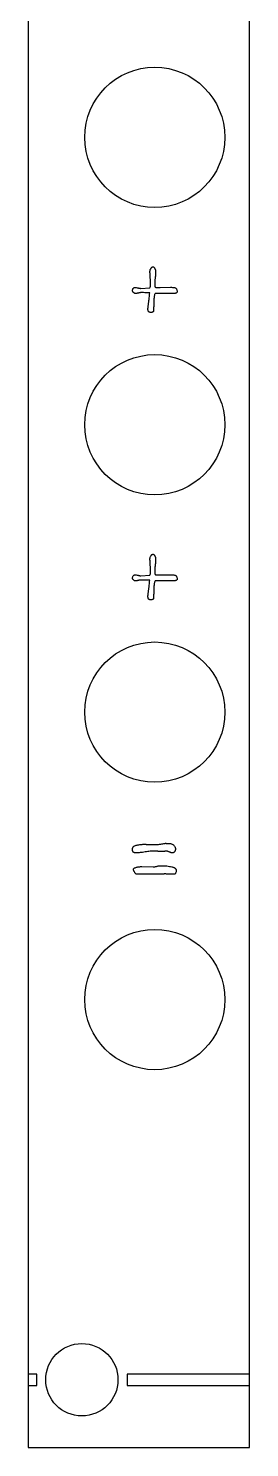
# Model space of a CAD drawing. Extents: x 96 to 106, y 107 to 235.
# Drawn here: x 95.9 to 105.7, y 106.7 to 169.4 of the extents above; entities that cross this region are included whole.
import ezdxf

# ---------------------------------------------------------------- set-up
doc = ezdxf.new("R2010")
doc.units = 0
doc.layers.get('0').update_dxf_attribs({"linetype": 'CONTINUOUS'})

msp = doc.modelspace()

# ---------------------------------------------------------------- linework, layer by layer
at = {"color": 7, "linetype": 'CONTINUOUS'}
for p, q in [((95.865, 170.726), (95.865, 109.976)), ((105.665, 109.976), (105.665, 170.726)), ((100.841, 157.953), (101.249, 157.974)), ((101.674, 157.727), (101.579, 157.727)), ((101.709, 157.991), (102.162, 158)), ((101.907, 157.729), (101.776, 157.729)), ((100.841, 145.253), (101.249, 145.274)), ((101.674, 145.027), (101.579, 145.027)), ((101.709, 145.291), (102.162, 145.3)), ((101.907, 145.029), (101.776, 145.029)), ((100.893, 132.402), (101.392, 132.39)), ((101.289, 132.07), (100.663, 132.06)), ((101.532, 132.07), (101.289, 132.07)), ((102.319, 132.06), (102.132, 132.06)), ((96.235, 109.976), (95.865, 109.976)), ((95.865, 109.976), (95.865, 109.476)), ((96.235, 109.476), (96.235, 109.976)), ((100.235, 109.976), (100.235, 109.476)), ((105.665, 109.976), (100.235, 109.976)), ((105.665, 109.476), (105.665, 109.976)), ((95.865, 109.476), (96.235, 109.476)), ((95.865, 109.476), (95.865, 106.726)), ((100.235, 109.476), (105.665, 109.476)), ((105.665, 106.726), (105.665, 109.476)), ((95.865, 106.726), (105.665, 106.726))]:
    msp.add_line(p, q, dxfattribs=at)
for centre, radius in [((101.465, 164.626), 3.1), ((101.465, 151.926), 3.1), ((101.465, 139.226), 3.1), ((101.465, 126.526), 3.1), ((98.235, 109.726), 1.6)]:
    msp.add_circle(centre, radius, dxfattribs=at)
for points, knots in [([(101.251, 158.696), (101.252, 158.707), (101.252, 158.731), (101.261, 158.765), (101.273, 158.8), (101.291, 158.833), (101.312, 158.863), (101.336, 158.886), (101.364, 158.901), (101.384, 158.902), (101.394, 158.903)], [0, 0, 0, 0, 0.125466, 0.253741, 0.386862, 0.527784, 0.66376, 0.782945, 0.891043, 1, 1, 1, 1]), ([(101.259, 158.506), (101.257, 158.54), (101.253, 158.603), (101.252, 158.667), (101.251, 158.696)], [0, 0, 0, 0, 0.5395122, 1, 1, 1, 1]), ([(101.394, 158.903), (101.4, 158.902), (101.412, 158.899), (101.43, 158.885), (101.447, 158.863), (101.465, 158.836), (101.481, 158.806), (101.494, 158.779), (101.502, 158.755), (101.503, 158.74), (101.503, 158.733)], [0, 0, 0, 0, 0.0783369, 0.1788957, 0.3105068, 0.4748708, 0.6445477, 0.7865651, 0.903852, 1, 1, 1, 1]), ([(101.503, 158.733), (101.503, 158.714), (101.502, 158.673), (101.499, 158.607), (101.493, 158.533), (101.487, 158.48), (101.484, 158.452)], [0, 0, 0, 0, 0.202458, 0.436841, 0.701243, 1, 1, 1, 1]), ([(101.249, 157.974), (101.257, 158), (101.272, 158.051), (101.274, 158.105), (101.275, 158.132)], [0, 0, 0, 0, 0.501133, 1, 1, 1, 1]), ([(101.275, 158.132), (101.276, 158.142), (101.276, 158.164), (101.274, 158.198), (101.273, 158.238), (101.271, 158.283), (101.269, 158.332), (101.267, 158.386), (101.263, 158.444), (101.261, 158.485), (101.259, 158.506)], [0, 0, 0, 0, 0.08074, 0.172616, 0.278734, 0.397564, 0.529116, 0.673321, 0.830338, 1, 1, 1, 1]), ([(101.484, 158.452), (101.481, 158.425), (101.476, 158.376), (101.47, 158.309), (101.466, 158.255), (101.466, 158.225), (101.465, 158.212)], [0, 0, 0, 0, 0.338042, 0.616505, 0.837917, 1, 1, 1, 1]), ([(101.465, 158.212), (101.466, 158.177), (101.467, 158.108), (101.474, 158.04), (101.478, 158.006)], [0, 0, 0, 0, 0.497611, 1, 1, 1, 1]), ([(100.478, 157.861), (100.48, 157.875), (100.483, 157.906), (100.502, 157.94), (100.521, 157.965), (100.537, 157.98), (100.555, 157.989), (100.568, 157.991), (100.574, 157.991)], [0, 0, 0, 0, 0.238604, 0.520471, 0.6636, 0.786673, 0.896384, 1, 1, 1, 1]), ([(100.62, 157.726), (100.611, 157.726), (100.594, 157.727), (100.568, 157.735), (100.544, 157.748), (100.521, 157.766), (100.503, 157.787), (100.489, 157.81), (100.48, 157.835), (100.479, 157.853), (100.478, 157.861)], [0, 0, 0, 0, 0.123727, 0.244136, 0.371565, 0.504159, 0.636071, 0.76007, 0.878722, 1, 1, 1, 1]), ([(100.574, 157.991), (100.598, 157.991), (100.648, 157.989), (100.697, 157.978), (100.722, 157.972)], [0, 0, 0, 0, 0.486251, 1, 1, 1, 1]), ([(100.724, 157.743), (100.712, 157.741), (100.69, 157.736), (100.661, 157.731), (100.638, 157.727), (100.626, 157.726), (100.62, 157.726)], [0, 0, 0, 0, 0.350943, 0.636804, 0.853271, 1, 1, 1, 1]), ([(100.722, 157.972), (100.735, 157.97), (100.758, 157.964), (100.79, 157.958), (100.817, 157.954), (100.833, 157.954), (100.841, 157.953)], [0, 0, 0, 0, 0.314779, 0.586755, 0.816494, 1, 1, 1, 1]), ([(100.845, 157.764), (100.837, 157.763), (100.819, 157.763), (100.791, 157.759), (100.758, 157.752), (100.736, 157.746), (100.724, 157.743)], [0, 0, 0, 0, 0.198901, 0.433294, 0.700324, 1, 1, 1, 1]), ([(101.238, 157.752), (101.213, 157.754), (101.159, 157.758), (101.069, 157.761), (100.962, 157.763), (100.886, 157.764), (100.845, 157.764)], [0, 0, 0, 0, 0.187664, 0.415771, 0.68754, 1, 1, 1, 1]), ([(101.201, 157.38), (101.204, 157.404), (101.211, 157.458), (101.219, 157.545), (101.229, 157.644), (101.235, 157.714), (101.238, 157.752)], [0, 0, 0, 0, 0.199985, 0.434476, 0.700708, 1, 1, 1, 1]), ([(101.427, 157.448), (101.427, 157.43), (101.428, 157.395), (101.427, 157.345), (101.426, 157.3), (101.425, 157.261), (101.423, 157.227), (101.422, 157.199), (101.42, 157.176), (101.418, 157.163), (101.417, 157.157)], [0, 0, 0, 0, 0.189175, 0.36209, 0.514664, 0.648979, 0.765086, 0.860885, 0.940451, 1, 1, 1, 1]), ([(101.478, 157.726), (101.47, 157.709), (101.453, 157.673), (101.438, 157.609), (101.429, 157.533), (101.428, 157.478), (101.427, 157.448)], [0, 0, 0, 0, 0.193465, 0.421741, 0.688875, 1, 1, 1, 1]), ([(101.478, 158.006), (101.482, 158.004), (101.492, 158.001), (101.509, 158), (101.53, 157.996), (101.557, 157.995), (101.589, 157.993), (101.625, 157.993), (101.665, 157.991), (101.694, 157.991), (101.709, 157.991)], [0, 0, 0, 0, 0.0557602, 0.1305007, 0.2232941, 0.338438, 0.4739682, 0.6297274, 0.8034123, 1, 1, 1, 1]), ([(101.579, 157.727), (101.562, 157.727), (101.529, 157.727), (101.495, 157.726), (101.478, 157.726)], [0, 0, 0, 0, 0.482307, 1, 1, 1, 1]), ([(101.776, 157.729), (101.758, 157.729), (101.724, 157.729), (101.69, 157.728), (101.674, 157.727)], [0, 0, 0, 0, 0.525952, 1, 1, 1, 1]), ([(102.101, 157.727), (102.08, 157.728), (102.041, 157.728), (101.988, 157.728), (101.944, 157.729), (101.918, 157.729), (101.907, 157.729)], [0, 0, 0, 0, 0.3241565, 0.5963307, 0.8226392, 1, 1, 1, 1]), ([(102.271, 157.726), (102.261, 157.726), (102.238, 157.725), (102.2, 157.726), (102.153, 157.727), (102.119, 157.727), (102.101, 157.727)], [0, 0, 0, 0, 0.174813, 0.398602, 0.674829, 1, 1, 1, 1]), ([(102.162, 158), (102.19, 157.999), (102.24, 157.999), (102.308, 157.992), (102.36, 157.98), (102.4, 157.963), (102.425, 157.933), (102.443, 157.892), (102.451, 157.84), (102.452, 157.801), (102.453, 157.779)], [0, 0, 0, 0, 0.191222, 0.346766, 0.466776, 0.555898, 0.635605, 0.732093, 0.852012, 1, 1, 1, 1]), ([(102.453, 157.779), (102.444, 157.771), (102.425, 157.752), (102.383, 157.737), (102.331, 157.727), (102.292, 157.726), (102.271, 157.726)], [0, 0, 0, 0, 0.181011, 0.401743, 0.671202, 1, 1, 1, 1]), ([(101.162, 157.05), (101.162, 157.055), (101.162, 157.068), (101.164, 157.091), (101.167, 157.122), (101.172, 157.159), (101.177, 157.204), (101.184, 157.256), (101.192, 157.316), (101.198, 157.357), (101.201, 157.38)], [0, 0, 0, 0, 0.048241, 0.11808, 0.209576, 0.322964, 0.459608, 0.617953, 0.798241, 1, 1, 1, 1]), ([(101.303, 156.89), (101.289, 156.891), (101.265, 156.891), (101.233, 156.898), (101.207, 156.908), (101.187, 156.924), (101.175, 156.947), (101.168, 156.975), (101.162, 157.01), (101.162, 157.036), (101.162, 157.05)], [0, 0, 0, 0, 0.157813, 0.287386, 0.394825, 0.484849, 0.57963, 0.694936, 0.835263, 1, 1, 1, 1]), ([(101.417, 157.157), (101.416, 157.147), (101.412, 157.124), (101.411, 157.086), (101.411, 157.043), (101.413, 157.003), (101.413, 156.972), (101.409, 156.95), (101.402, 156.931), (101.389, 156.915), (101.373, 156.904), (101.353, 156.896), (101.329, 156.891), (101.312, 156.89), (101.303, 156.89)], [0, 0, 0, 0, 0.093515, 0.203842, 0.333287, 0.478569, 0.550309, 0.614461, 0.673263, 0.729266, 0.787018, 0.849723, 0.919364, 1, 1, 1, 1]), ([(101.251, 145.996), (101.252, 146.007), (101.252, 146.031), (101.261, 146.065), (101.273, 146.1), (101.291, 146.133), (101.312, 146.163), (101.336, 146.186), (101.364, 146.201), (101.384, 146.202), (101.394, 146.203)], [0, 0, 0, 0, 0.125466, 0.253741, 0.386862, 0.527784, 0.66376, 0.782945, 0.891043, 1, 1, 1, 1]), ([(101.394, 146.203), (101.4, 146.202), (101.412, 146.199), (101.43, 146.185), (101.447, 146.163), (101.465, 146.136), (101.481, 146.106), (101.494, 146.079), (101.502, 146.055), (101.503, 146.04), (101.503, 146.033)], [0, 0, 0, 0, 0.078337, 0.178896, 0.310507, 0.474871, 0.644548, 0.786565, 0.903852, 1, 1, 1, 1]), ([(101.259, 145.806), (101.257, 145.84), (101.253, 145.903), (101.252, 145.967), (101.251, 145.996)], [0, 0, 0, 0, 0.539512, 1, 1, 1, 1]), ([(101.275, 145.432), (101.276, 145.442), (101.276, 145.464), (101.274, 145.498), (101.273, 145.538), (101.271, 145.583), (101.269, 145.632), (101.267, 145.686), (101.263, 145.744), (101.261, 145.785), (101.259, 145.806)], [0, 0, 0, 0, 0.08074, 0.172616, 0.278734, 0.397564, 0.529116, 0.673321, 0.830338, 1, 1, 1, 1]), ([(101.484, 145.752), (101.481, 145.725), (101.476, 145.676), (101.47, 145.609), (101.466, 145.555), (101.466, 145.525), (101.465, 145.512)], [0, 0, 0, 0, 0.338042, 0.616505, 0.837917, 1, 1, 1, 1]), ([(101.465, 145.512), (101.466, 145.477), (101.467, 145.408), (101.474, 145.34), (101.478, 145.306)], [0, 0, 0, 0, 0.497611, 1, 1, 1, 1]), ([(101.503, 146.033), (101.503, 146.014), (101.502, 145.973), (101.499, 145.907), (101.493, 145.833), (101.487, 145.78), (101.484, 145.752)], [0, 0, 0, 0, 0.2024579, 0.4368407, 0.7012426, 1, 1, 1, 1]), ([(100.478, 145.161), (100.48, 145.175), (100.483, 145.206), (100.502, 145.24), (100.521, 145.265), (100.537, 145.28), (100.555, 145.289), (100.568, 145.291), (100.574, 145.291)], [0, 0, 0, 0, 0.238604, 0.520471, 0.6636, 0.786673, 0.896384, 1, 1, 1, 1]), ([(100.62, 145.026), (100.611, 145.026), (100.594, 145.027), (100.568, 145.035), (100.544, 145.048), (100.521, 145.066), (100.503, 145.087), (100.489, 145.11), (100.48, 145.135), (100.479, 145.153), (100.478, 145.161)], [0, 0, 0, 0, 0.1237268, 0.2441356, 0.3715654, 0.5041586, 0.6360712, 0.7600705, 0.8787223, 1, 1, 1, 1]), ([(100.574, 145.291), (100.598, 145.291), (100.648, 145.289), (100.697, 145.278), (100.722, 145.272)], [0, 0, 0, 0, 0.486251, 1, 1, 1, 1]), ([(100.724, 145.043), (100.712, 145.041), (100.69, 145.036), (100.661, 145.031), (100.638, 145.027), (100.626, 145.026), (100.62, 145.026)], [0, 0, 0, 0, 0.350943, 0.636804, 0.853271, 1, 1, 1, 1]), ([(100.722, 145.272), (100.735, 145.27), (100.758, 145.264), (100.79, 145.258), (100.817, 145.254), (100.833, 145.254), (100.841, 145.253)], [0, 0, 0, 0, 0.3147787, 0.5867546, 0.8164941, 1, 1, 1, 1]), ([(100.845, 145.064), (100.837, 145.063), (100.819, 145.063), (100.791, 145.059), (100.758, 145.052), (100.736, 145.046), (100.724, 145.043)], [0, 0, 0, 0, 0.198901, 0.433294, 0.700324, 1, 1, 1, 1]), ([(101.238, 145.052), (101.213, 145.054), (101.159, 145.058), (101.069, 145.061), (100.962, 145.063), (100.886, 145.064), (100.845, 145.064)], [0, 0, 0, 0, 0.187664, 0.415771, 0.68754, 1, 1, 1, 1]), ([(101.201, 144.68), (101.204, 144.704), (101.211, 144.758), (101.219, 144.845), (101.229, 144.944), (101.235, 145.014), (101.238, 145.052)], [0, 0, 0, 0, 0.199985, 0.434476, 0.700708, 1, 1, 1, 1]), ([(101.249, 145.274), (101.257, 145.3), (101.272, 145.351), (101.274, 145.405), (101.275, 145.432)], [0, 0, 0, 0, 0.5011327, 1, 1, 1, 1]), ([(101.478, 145.026), (101.47, 145.009), (101.453, 144.973), (101.438, 144.909), (101.429, 144.833), (101.428, 144.778), (101.427, 144.748)], [0, 0, 0, 0, 0.193465, 0.421741, 0.688875, 1, 1, 1, 1]), ([(101.478, 145.306), (101.482, 145.304), (101.492, 145.301), (101.509, 145.3), (101.53, 145.296), (101.557, 145.295), (101.589, 145.293), (101.625, 145.293), (101.665, 145.291), (101.694, 145.291), (101.709, 145.291)], [0, 0, 0, 0, 0.0557602, 0.1305007, 0.2232941, 0.338438, 0.4739682, 0.6297274, 0.8034123, 1, 1, 1, 1]), ([(101.579, 145.027), (101.562, 145.027), (101.529, 145.027), (101.495, 145.026), (101.478, 145.026)], [0, 0, 0, 0, 0.482307, 1, 1, 1, 1]), ([(101.776, 145.029), (101.758, 145.029), (101.724, 145.029), (101.69, 145.028), (101.674, 145.027)], [0, 0, 0, 0, 0.525952, 1, 1, 1, 1]), ([(102.101, 145.027), (102.08, 145.028), (102.041, 145.028), (101.988, 145.028), (101.944, 145.029), (101.918, 145.029), (101.907, 145.029)], [0, 0, 0, 0, 0.3241565, 0.5963307, 0.8226392, 1, 1, 1, 1]), ([(102.271, 145.026), (102.261, 145.026), (102.238, 145.025), (102.2, 145.026), (102.153, 145.027), (102.119, 145.027), (102.101, 145.027)], [0, 0, 0, 0, 0.174813, 0.398602, 0.674829, 1, 1, 1, 1]), ([(102.162, 145.3), (102.19, 145.299), (102.24, 145.299), (102.308, 145.292), (102.36, 145.28), (102.4, 145.263), (102.425, 145.233), (102.443, 145.192), (102.451, 145.14), (102.452, 145.101), (102.453, 145.079)], [0, 0, 0, 0, 0.191222, 0.346766, 0.466776, 0.555898, 0.635605, 0.732093, 0.852012, 1, 1, 1, 1]), ([(102.453, 145.079), (102.444, 145.071), (102.425, 145.052), (102.383, 145.037), (102.331, 145.027), (102.292, 145.026), (102.271, 145.026)], [0, 0, 0, 0, 0.1810113, 0.4017432, 0.671202, 1, 1, 1, 1]), ([(101.162, 144.35), (101.162, 144.355), (101.162, 144.368), (101.164, 144.391), (101.167, 144.422), (101.172, 144.459), (101.177, 144.504), (101.184, 144.556), (101.192, 144.616), (101.198, 144.657), (101.201, 144.68)], [0, 0, 0, 0, 0.048241, 0.11808, 0.209576, 0.322964, 0.459608, 0.617953, 0.798241, 1, 1, 1, 1]), ([(101.303, 144.19), (101.289, 144.191), (101.265, 144.191), (101.233, 144.198), (101.207, 144.208), (101.187, 144.224), (101.175, 144.247), (101.168, 144.275), (101.162, 144.31), (101.162, 144.336), (101.162, 144.35)], [0, 0, 0, 0, 0.157813, 0.287386, 0.394825, 0.484849, 0.57963, 0.694936, 0.835263, 1, 1, 1, 1]), ([(101.417, 144.457), (101.416, 144.447), (101.412, 144.424), (101.411, 144.386), (101.411, 144.343), (101.413, 144.303), (101.413, 144.272), (101.409, 144.25), (101.402, 144.231), (101.389, 144.215), (101.373, 144.204), (101.353, 144.196), (101.329, 144.191), (101.312, 144.19), (101.303, 144.19)], [0, 0, 0, 0, 0.093515, 0.203842, 0.333287, 0.478569, 0.550309, 0.614461, 0.673263, 0.729266, 0.787018, 0.849723, 0.919364, 1, 1, 1, 1]), ([(101.427, 144.748), (101.427, 144.73), (101.428, 144.695), (101.427, 144.645), (101.426, 144.6), (101.425, 144.561), (101.423, 144.527), (101.422, 144.499), (101.42, 144.476), (101.418, 144.463), (101.417, 144.457)], [0, 0, 0, 0, 0.189175, 0.36209, 0.514664, 0.648979, 0.765086, 0.860885, 0.940451, 1, 1, 1, 1]), ([(100.478, 133.166), (100.479, 133.176), (100.479, 133.195), (100.486, 133.224), (100.497, 133.252), (100.512, 133.28), (100.541, 133.306), (100.586, 133.326), (100.647, 133.344), (100.721, 133.359), (100.799, 133.371), (100.873, 133.381), (100.939, 133.388), (100.98, 133.388), (101, 133.389)], [0, 0, 0, 0, 0.047497, 0.094128, 0.140902, 0.188822, 0.245771, 0.322845, 0.424072, 0.55092, 0.68418, 0.802571, 0.908105, 1, 1, 1, 1]), ([(100.643, 133.009), (100.63, 133.009), (100.605, 133.01), (100.57, 133.015), (100.541, 133.023), (100.517, 133.036), (100.498, 133.056), (100.486, 133.085), (100.479, 133.123), (100.478, 133.15), (100.478, 133.166)], [0, 0, 0, 0, 0.147926, 0.277385, 0.387667, 0.483428, 0.57868, 0.690213, 0.829936, 1, 1, 1, 1]), ([(101.038, 133.048), (100.999, 133.042), (100.926, 133.031), (100.822, 133.019), (100.729, 133.011), (100.67, 133.01), (100.643, 133.009)], [0, 0, 0, 0, 0.294739, 0.558074, 0.793598, 1, 1, 1, 1]), ([(101, 133.389), (101.008, 133.389), (101.026, 133.388), (101.054, 133.387), (101.088, 133.383), (101.112, 133.38), (101.125, 133.379)], [0, 0, 0, 0, 0.193636, 0.425419, 0.691333, 1, 1, 1, 1]), ([(101.424, 133.085), (101.398, 133.084), (101.341, 133.083), (101.251, 133.076), (101.148, 133.064), (101.076, 133.054), (101.038, 133.048)], [0, 0, 0, 0, 0.202994, 0.437011, 0.702695, 1, 1, 1, 1]), ([(101.125, 133.379), (101.135, 133.378), (101.156, 133.377), (101.191, 133.376), (101.23, 133.375), (101.274, 133.375), (101.323, 133.375), (101.377, 133.376), (101.435, 133.377), (101.518, 133.379), (101.617, 133.383), (101.726, 133.394), (101.821, 133.406), (101.878, 133.42), (101.904, 133.427)], [0, 0, 0, 0, 0.037934, 0.081885, 0.132631, 0.188673, 0.251531, 0.319694, 0.394684, 0.47575, 0.634968, 0.774909, 0.896576, 1, 1, 1, 1]), ([(101.621, 133.074), (101.602, 133.076), (101.566, 133.079), (101.514, 133.083), (101.467, 133.085), (101.438, 133.085), (101.424, 133.085)], [0, 0, 0, 0, 0.290506, 0.55349, 0.791898, 1, 1, 1, 1]), ([(101.799, 133.063), (101.788, 133.063), (101.763, 133.063), (101.722, 133.066), (101.674, 133.07), (101.639, 133.073), (101.621, 133.074)], [0, 0, 0, 0, 0.192279, 0.421375, 0.690598, 1, 1, 1, 1]), ([(101.891, 133.075), (101.873, 133.072), (101.843, 133.066), (101.812, 133.064), (101.799, 133.063)], [0, 0, 0, 0, 0.580616, 1, 1, 1, 1]), ([(101.978, 133.085), (101.966, 133.084), (101.936, 133.083), (101.908, 133.078), (101.891, 133.075)], [0, 0, 0, 0, 0.419457, 1, 1, 1, 1]), ([(101.904, 133.427), (101.909, 133.428), (101.924, 133.43), (101.954, 133.429), (102, 133.429), (102.058, 133.429), (102.122, 133.425), (102.183, 133.411), (102.239, 133.39), (102.287, 133.359), (102.327, 133.323), (102.355, 133.281), (102.374, 133.237), (102.376, 133.205), (102.377, 133.189)], [0, 0, 0, 0, 0.024126, 0.074009, 0.151811, 0.255553, 0.368624, 0.47292, 0.571831, 0.667842, 0.758896, 0.841349, 0.919699, 1, 1, 1, 1]), ([(102.103, 133.049), (102.09, 133.055), (102.066, 133.065), (102.031, 133.076), (102.003, 133.083), (101.986, 133.084), (101.978, 133.085)], [0, 0, 0, 0, 0.326146, 0.603121, 0.826598, 1, 1, 1, 1]), ([(102.224, 133.009), (102.216, 133.01), (102.199, 133.011), (102.17, 133.019), (102.138, 133.032), (102.115, 133.043), (102.103, 133.049)], [0, 0, 0, 0, 0.185469, 0.414906, 0.682223, 1, 1, 1, 1]), ([(102.377, 133.189), (102.376, 133.175), (102.376, 133.148), (102.369, 133.111), (102.357, 133.08), (102.34, 133.054), (102.318, 133.033), (102.291, 133.019), (102.259, 133.011), (102.236, 133.01), (102.224, 133.009)], [0, 0, 0, 0, 0.156515, 0.295506, 0.418128, 0.529227, 0.636713, 0.748961, 0.867486, 1, 1, 1, 1]), ([(100.516, 132.276), (100.518, 132.286), (100.522, 132.308), (100.552, 132.334), (100.596, 132.355), (100.653, 132.371), (100.716, 132.384), (100.778, 132.394), (100.837, 132.4), (100.875, 132.401), (100.893, 132.402)], [0, 0, 0, 0, 0.072053, 0.158034, 0.270588, 0.418203, 0.578772, 0.729164, 0.869852, 1, 1, 1, 1]), ([(101.392, 132.39), (101.415, 132.391), (101.464, 132.393), (101.512, 132.405), (101.538, 132.412)], [0, 0, 0, 0, 0.458718, 1, 1, 1, 1]), ([(101.538, 132.412), (101.555, 132.416), (101.591, 132.425), (101.647, 132.433), (101.708, 132.439), (101.749, 132.439), (101.771, 132.439)], [0, 0, 0, 0, 0.226026, 0.468537, 0.72462, 1, 1, 1, 1]), ([(101.771, 132.439), (101.811, 132.439), (101.889, 132.438), (102.003, 132.429), (102.111, 132.413), (102.197, 132.397), (102.261, 132.38), (102.301, 132.364), (102.336, 132.347), (102.365, 132.328), (102.387, 132.306), (102.403, 132.281), (102.413, 132.254), (102.414, 132.235), (102.415, 132.226)], [0, 0, 0, 0, 0.164654, 0.321585, 0.471397, 0.615225, 0.682049, 0.741372, 0.794213, 0.84101, 0.883648, 0.922524, 0.960675, 1, 1, 1, 1]), ([(100.663, 132.06), (100.657, 132.061), (100.643, 132.065), (100.622, 132.083), (100.598, 132.11), (100.573, 132.146), (100.549, 132.184), (100.531, 132.219), (100.519, 132.249), (100.517, 132.268), (100.516, 132.276)], [0, 0, 0, 0, 0.066555, 0.163444, 0.298506, 0.469486, 0.64467, 0.792698, 0.909176, 1, 1, 1, 1]), ([(102.132, 132.06), (102.106, 132.063), (102.057, 132.068), (101.989, 132.073), (101.93, 132.076), (101.886, 132.075), (101.852, 132.073), (101.822, 132.073), (101.787, 132.071), (101.746, 132.071), (101.7, 132.07), (101.649, 132.071), (101.592, 132.07), (101.553, 132.07), (101.532, 132.07)], [0, 0, 0, 0, 0.130143, 0.244092, 0.341967, 0.422994, 0.463543, 0.513933, 0.572248, 0.639428, 0.716486, 0.802428, 0.896277, 1, 1, 1, 1]), ([(102.415, 132.226), (102.413, 132.207), (102.41, 132.168), (102.389, 132.123), (102.368, 132.092), (102.353, 132.074), (102.336, 132.062), (102.325, 132.061), (102.319, 132.06)], [0, 0, 0, 0, 0.27568, 0.573607, 0.713807, 0.826957, 0.919648, 1, 1, 1, 1])]:
    msp.add_open_spline(points, degree=3, knots=knots, dxfattribs=at)

doc.saveas('drawing.dxf')
